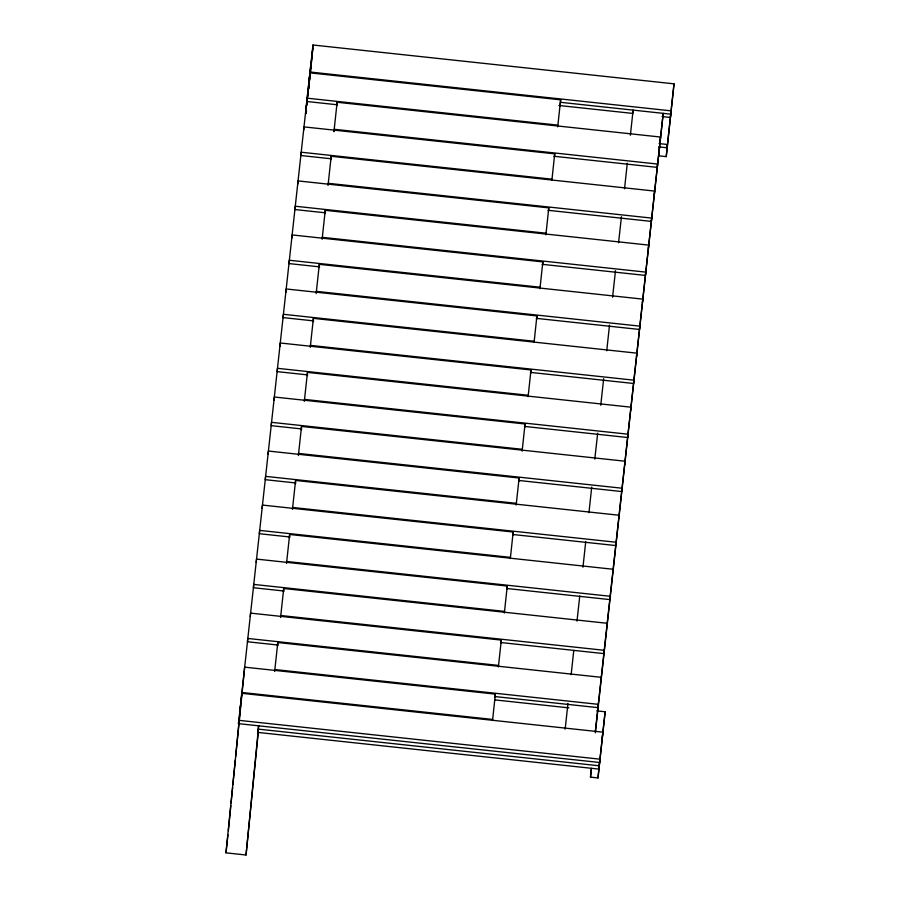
<?xml version="1.0" encoding="UTF-8"?>
<svg xmlns="http://www.w3.org/2000/svg" width="900" height="900" viewBox="0 0 900 900"><rect width="100%" height="100%" fill="white"/><g stroke="black" fill="none" stroke-linecap="round" stroke-linejoin="round"><path stroke-width="1.35" d="M244.271 671.254L244.148 672.435L244.249 671.535M599.524 762.48L238.477 723.645L238.804 720.326L599.85 759.161L598.005 777.938L590.49 777.127L591.356 768.285M258.221 732.814L246.037 855L225.979 852.84L244.125 672.66M239.917 711.158L240.458 705.634M228.364 830.666L230.816 805.669M231.086 802.89L232.583 787.601M232.852 784.822L235.305 759.825M235.575 757.046L238.984 722.317M239.254 719.539L239.805 713.981M240.075 711.202L240.615 705.656M241.121 699.941L241.864 692.471L492.593 719.438M244.316 670.455L244.643 667.148L495.371 694.114L495.045 697.433M250.256 616.433L250.583 613.125L501.3 640.091L500.985 643.399M256.185 562.41L256.511 559.091L507.24 586.058L506.914 589.376M262.125 508.376L262.451 505.069L513.169 532.035L512.842 535.342M268.054 454.354L268.38 451.046L519.109 478.012L518.783 481.32M273.994 400.331L274.309 397.012L525.038 423.979L524.711 427.298M279.923 346.298L280.249 342.99L530.977 369.956L530.651 373.264M285.863 292.275L286.178 288.968L536.906 315.934L536.58 319.241M291.791 238.252L292.118 234.934L542.846 261.9L542.52 265.219M297.731 184.219L298.046 180.911L548.775 207.877L548.449 211.185M303.66 130.196L303.986 126.889L554.715 153.855L554.389 157.162M306.394 105.649L306.067 108.968L310.68 66.319M309.364 78.638L310.016 72.011L671.062 110.846L670.41 117.472L662.04 116.573M306.214 113.569L306.484 110.79M307.024 105.233L307.294 102.454M307.845 96.896L308.25 92.734M308.655 88.56L309.206 83.002M309.476 80.235L310.027 74.677M310.298 71.899L312.817 48.33L312.131 55.271M312.649 48.307L312.975 45L674.021 83.835L666.248 156.634L658.732 155.824L659.599 146.981M308.869 88.616L309.139 85.837M309.69 80.28L310.095 76.106M310.5 71.944L310.916 67.781M311.186 65.002L311.861 58.05M258.536 725.805L257.884 732.42L598.871 769.095L605.137 711.765L596.768 710.865M246.037 855L258.694 725.816M277.47 645.84L277.785 642.521L601.234 677.317L600.908 680.625M283.399 591.817L283.725 588.499L607.163 623.284L606.836 626.602M289.339 537.784L289.654 534.476L613.091 569.261L612.776 572.569M295.267 483.761L295.594 480.442L619.031 515.239L618.705 518.546M301.207 429.739L301.522 426.42L624.96 461.205L624.645 464.524M307.136 375.705L307.463 372.397L630.9 407.183L630.574 410.49M313.065 321.683L313.391 318.364L636.829 353.16L636.514 356.468M319.005 267.649L319.331 264.341L642.769 299.126L642.442 302.445M324.934 213.626L325.26 210.319L648.697 245.104L648.371 248.411M330.874 159.604L331.2 156.285L654.637 191.081L654.311 194.389M333.945 131.479L334.17 129.274L657.607 164.059L657.281 167.377L554.108 156.274M336.803 105.57L337.129 102.263L660.566 137.047L660.24 140.366M559.991 106.448L560.644 99.821L309.915 72.855M602.168 738.776L602.82 732.15L241.774 693.315M605.137 711.765L598.005 777.938M666.248 156.634L667.44 144.484L659.081 143.584M238.477 723.645L312.975 45M225.979 852.84L227.947 834.829M274.646 671.501L277.785 642.521M280.575 617.49L283.725 588.499M286.515 563.445L289.654 534.476M292.444 509.423L295.594 480.442M298.373 455.535L301.522 426.42M304.312 401.366L307.463 372.397M310.252 347.344L313.391 318.364M316.159 293.58L319.331 264.341M322.121 239.287L325.26 210.319M328.027 185.468L331.2 156.285M333.945 131.614L337.129 102.263M492.548 720.484L495.371 694.114M498.397 666.934L501.3 640.091M504.36 613.024L507.24 586.058M510.334 558.596L513.169 532.035M516.173 505.046L519.109 478.012M522.135 451.147L525.038 423.979M528.109 396.72L530.977 369.956M534.094 342.293L536.906 315.934M539.933 288.743L542.846 261.9M545.895 234.833L548.775 207.877M551.869 180.416L554.715 153.855M557.719 126.855L560.644 99.821M565.166 729.146L567.945 703.496M571.151 674.696L573.773 650.441M577.001 621.113L579.758 595.991M582.964 567.191L585.742 541.53M588.938 512.73L591.716 487.08M594.788 459.157L597.679 433.147M600.75 405.225L603.664 378.697M606.735 350.775L609.514 325.125M612.574 297.202L615.488 270.675M618.559 242.752L621.45 216.743M624.521 188.82L627.3 163.17M630.36 135.248L633.127 110.115L632.801 113.422L558.889 105.48M595.271 731.857L663.21 113.344L595.361 732.791M590.49 777.127L591.401 768.814M674.021 83.835L667.114 147.791L658.755 146.891M560.61 102.319L670.736 114.154M557.865 125.145L307.136 98.179L306.81 101.498L337.455 104.794M551.925 179.179L301.207 152.213L300.881 155.52L331.526 158.816M328.23 183.308L651.668 218.093L651.341 221.4L548.179 210.308M545.996 233.201L295.267 206.235L294.941 209.542L325.586 212.839M322.301 237.33L645.739 272.115L645.413 275.423L542.239 264.33M540.067 287.224L289.339 260.257L289.012 263.576L319.657 266.873M316.361 291.353L639.799 326.137L639.472 329.456L536.31 318.364M534.127 341.257L283.399 314.291L283.072 317.599L313.718 320.895M310.433 345.386L633.87 380.171L633.544 383.479L530.381 372.386M528.199 395.28L277.47 368.314L277.144 371.621L307.789 374.918M304.493 399.409L627.93 434.194L627.604 437.512L524.441 426.409M522.259 449.303L271.53 422.336L271.204 425.655L301.849 428.951M298.564 453.431L622.001 488.216L621.675 491.535L518.512 480.442M516.33 503.336L265.601 476.37L265.275 479.678L295.92 482.974M292.624 507.465L616.061 542.25L615.735 545.558L512.572 534.465M510.39 557.359L259.661 530.392L259.335 533.711L289.98 536.996M286.695 561.488L610.133 596.273L609.806 599.591L506.644 588.488M504.461 611.381L253.732 584.415L253.406 587.734L284.051 591.03M280.755 615.51L604.192 650.295L603.866 653.614L500.704 642.521M498.521 665.415L247.792 638.449L247.466 641.756L278.111 645.053M274.826 669.544L598.264 704.329L597.938 707.636L494.775 696.544M495.011 699.919L568.89 707.861M258.21 729.113L599.197 765.788"/></g></svg>
